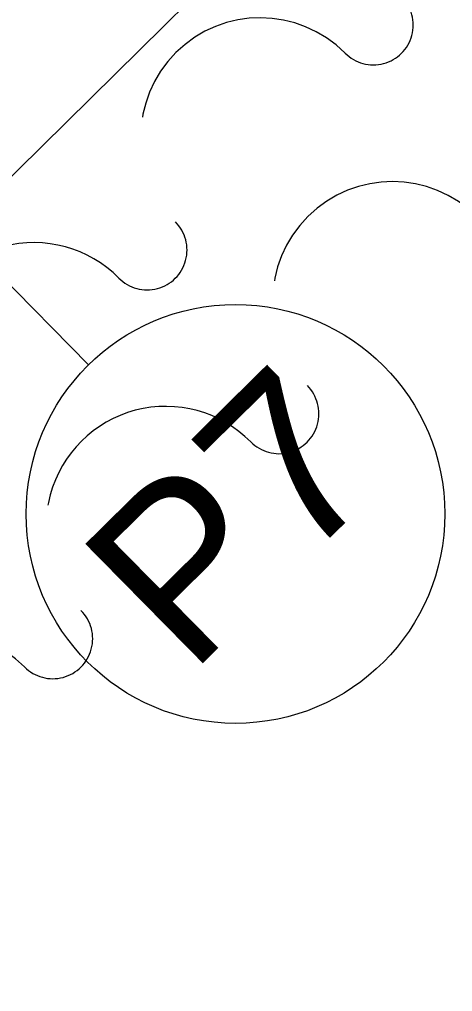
# Model space of a CAD drawing. Header units: centimetres. Extents: x 118932 to 154602, y -32682 to -23521.
# Drawn here: x 137625.43 to 137646.12, y -25701.87 to -25655.46 of the extents above; entities that cross this region are included whole.
import ezdxf

# ---------------------------------------------------------------- set-up
doc = ezdxf.new("R2010")
doc.units = ezdxf.units.CM
doc.header["$LTSCALE"] = 50
doc.header["$MEASUREMENT"] = 0
doc.linetypes.add('HIDDEN', pattern=[0.375, 0.25, -0.125])
for name, color, linetype, lineweight, true_color in [('GEN_02_TF_Mobilya', 7, 'Continuous', 5, 0x745e3d), ('GEN_02_TF_Pencere', 7, 'Continuous', 9, 0x6093ac), ('GEN_05_ML_Alçıpan_giydirme', 7, 'Continuous', 18, 0x7ebab5), ('GEN_05_ML_Mermer', 7, 'Continuous', 9, 0x9d8692)]:
    doc.layers.add(name, color=color, linetype=linetype, lineweight=lineweight, true_color=true_color)
doc.styles.add('ARIAL', font='arial.ttf')

# ---------------------------------------------------------------- blocks, each defined once
blk = doc.blocks.new('P7_')
at = {"layer": 'GEN_02_TF_Pencere'}
blk.add_line((163386.215, -16188.826, 0), (163386.215, -16138.823, 0), dxfattribs=at)
blk.add_circle((163386.215, -16198.826, 0), 10, dxfattribs=at)
at = {"layer": 'GEN_05_ML_Mermer', "elevation": 0}
blk.add_lwpolyline([(163483.715, -16179.824), (163288.715, -16179.824), (163288.715, -16161.825), (163483.715, -16161.825)], close=True, dxfattribs=at)
at = {"layer": 'GEN_02_TF_Pencere', "lineweight": 30, "transparency": 33554687, "style": 'ARIAL'}
blk.add_text('P7', height=8, dxfattribs=at).set_placement((163379.182, -16202.809, 0))
blk = doc.blocks.new('DOGRAMA LEVEL 0 E BLOK')
at = {"layer": 'GEN_05_ML_Alçıpan_giydirme', "color": 1, "rotation": 44.89300344933407}
blk.add_blockref('P7_', (-127636.755, -103328.231, 0), dxfattribs=at)
blk = doc.blocks.new('PPBamako_SuiteC_TefrisPlan')
at = {"layer": 'GEN_02_TF_Mobilya', "linetype": 'HIDDEN'}
for points in [[(-723.304, -499.772, 1), (-731.412, -507.828, -1), (-734.114, -510.514, 1), (-742.222, -518.57, -1), (-744.925, -521.256, 1), (-753.033, -529.312, -1), (-755.735, -531.998, 1), (-763.843, -540.054, -1), (-766.546, -542.74, 1), (-774.654, -550.796, -1), (-777.356, -553.482, 1.001962), (-785.469, -561.533, -1.001962), (-788.167, -564.224, 1), (-796.275, -572.28, -1), (-798.977, -574.966, 1), (-807.085, -583.022, -1), (-809.788, -585.708, 0.9832), (-817.932, -593.74, -1.038091), (-820.527, -596.526, 1), (-828.624, -604.594, -1), (-831.323, -607.283, 1), (-839.42, -615.35, -1), (-842.119, -618.039, 1), (-850.217, -626.106, -1)], [(-727.811, -518.332, 1), (-735.918, -526.388, -1), (-738.621, -529.074, 1), (-746.729, -537.13, -1), (-749.432, -539.816, 1), (-757.54, -547.872, -1), (-760.242, -550.558, 1), (-768.35, -558.614, -1), (-771.053, -561.3, 1.001962), (-779.166, -569.351, -1.001962), (-781.863, -572.042, 1), (-789.971, -580.098, -1), (-792.674, -582.784, 1), (-800.782, -590.84, -1), (-803.484, -593.526, 0.9832), (-811.628, -601.558, -1.038091), (-814.223, -604.344, 1), (-822.32, -612.412, -1), (-825.019, -615.101, 1), (-833.117, -623.168, -1), (-835.816, -625.857, 1), (-843.913, -633.924, -1)]]:
    blk.add_lwpolyline(points, format="xyb", dxfattribs=at)

msp = doc.modelspace()

# ---------------------------------------------------------------- block references
at = {"rotation": 359.6887739338809}
msp.add_blockref('DOGRAMA LEVEL 0 E BLOK', (138089.785, -26193.192), dxfattribs=at)

# ---------------------------------------------------------------- next in the draw order: block references
at = {"color": 1}
msp.add_blockref('PPBamako_SuiteC_TefrisPlan', (138407.536, -25114.331, 0), dxfattribs=at)

doc.saveas('drawing.dxf')
